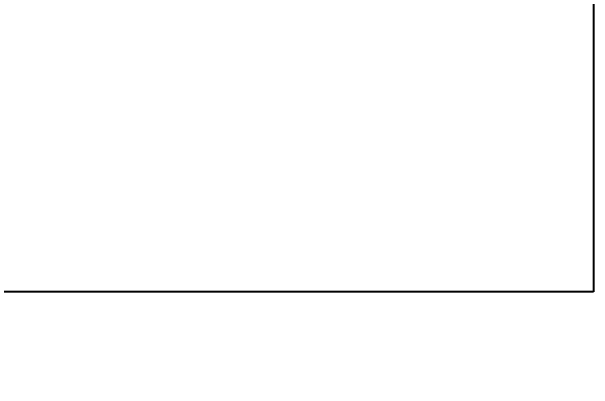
# Model space of a CAD drawing. Header units: inches. Extents: x 4934 to 109360, y 457497 to 507090.
# Drawn here: x 91000 to 94134, y 457497 to 459530 of the extents above; entities that cross this region are included whole.
import ezdxf

# ---------------------------------------------------------------- set-up
doc = ezdxf.new("R2010")
doc.units = ezdxf.units.IN
doc.header["$MEASUREMENT"] = 0
doc.styles.get("Standard").update_dxf_attribs({"font": 'txt', "bigfont": 'gbcbig.shx'})
doc.dimstyles.new('Standard-yuanban', dxfattribs={"dimtxt": 800, "dimasz": 0.18, "dimexe": 0.18, "dimexo": 0.0625, "dimgap": 0.09, "dimtad": 0, "dimtih": 1, "dimtoh": 1, "dimdec": 4, "dimlfac": 0.02, "dimzin": 0, "dimdsep": 46, "dimtxsty": 'Standard', "dimcen": 0.09, "dimadec": 0, "dimazin": 0, "dimtfac": 1, "dimtdec": 4, "dimtofl": 0, "dimtmove": 0, "dimatfit": 3, "dimfxl": 1, "dimtolj": 1, "dimtzin": 0, "dimarcsym": 0})

# ---------------------------------------------------------------- blocks, each defined once
blk = doc.blocks.new('*D2')
at = {"color": 0, "lineweight": -2, "transparency": 16777216}
for p, q in [((4934.4, 459585.2), (4934.4, 458021.7)), ((94134.4, 459585.2), (94134.4, 458021.7)), ((4934.6, 458021.9), (46734.4, 458021.9)), ((94134.3, 458021.9), (52334.5, 458021.9))]:
    blk.add_line(p, q, dxfattribs=at)
at = {"color": 0, "transparency": 16777216}
for points in [[(4934.6, 458021.9), (4934.6, 458021.9), (4934.4, 458021.9)], [(94134.3, 458021.9), (94134.3, 458021.9), (94134.4, 458021.9)]]:
    blk.add_solid(points, dxfattribs=at)
at = {"layer": 'Defpoints', "color": 0, "transparency": 16777216}
for p in [(4934.4, 459585.2), (94134.4, 459585.2), (94134.4, 458021.9)]:
    blk.add_point(p, dxfattribs=at)
at = {"color": 0, "transparency": 16777216, "insert": (49534.4, 458021.9), "char_height": 800, "attachment_point": 5}
blk.add_mtext('\\A1;1784.0000', dxfattribs=at)

msp = doc.modelspace()

# ---------------------------------------------------------------- dimensions: what is measured, and where the dimension line sits
dim = msp.add_linear_dim(base=(94134.44132, 458021.89131), p1=(4934.44132, 459585.23396), p2=(94134.44132, 459585.23396), dimstyle='Standard-yuanban')
dim.commit()
dim.dimension.update_dxf_attribs({"geometry": '*D2', "text_midpoint": (49534.44132, 458021.89131)})

doc.saveas('drawing.dxf')
